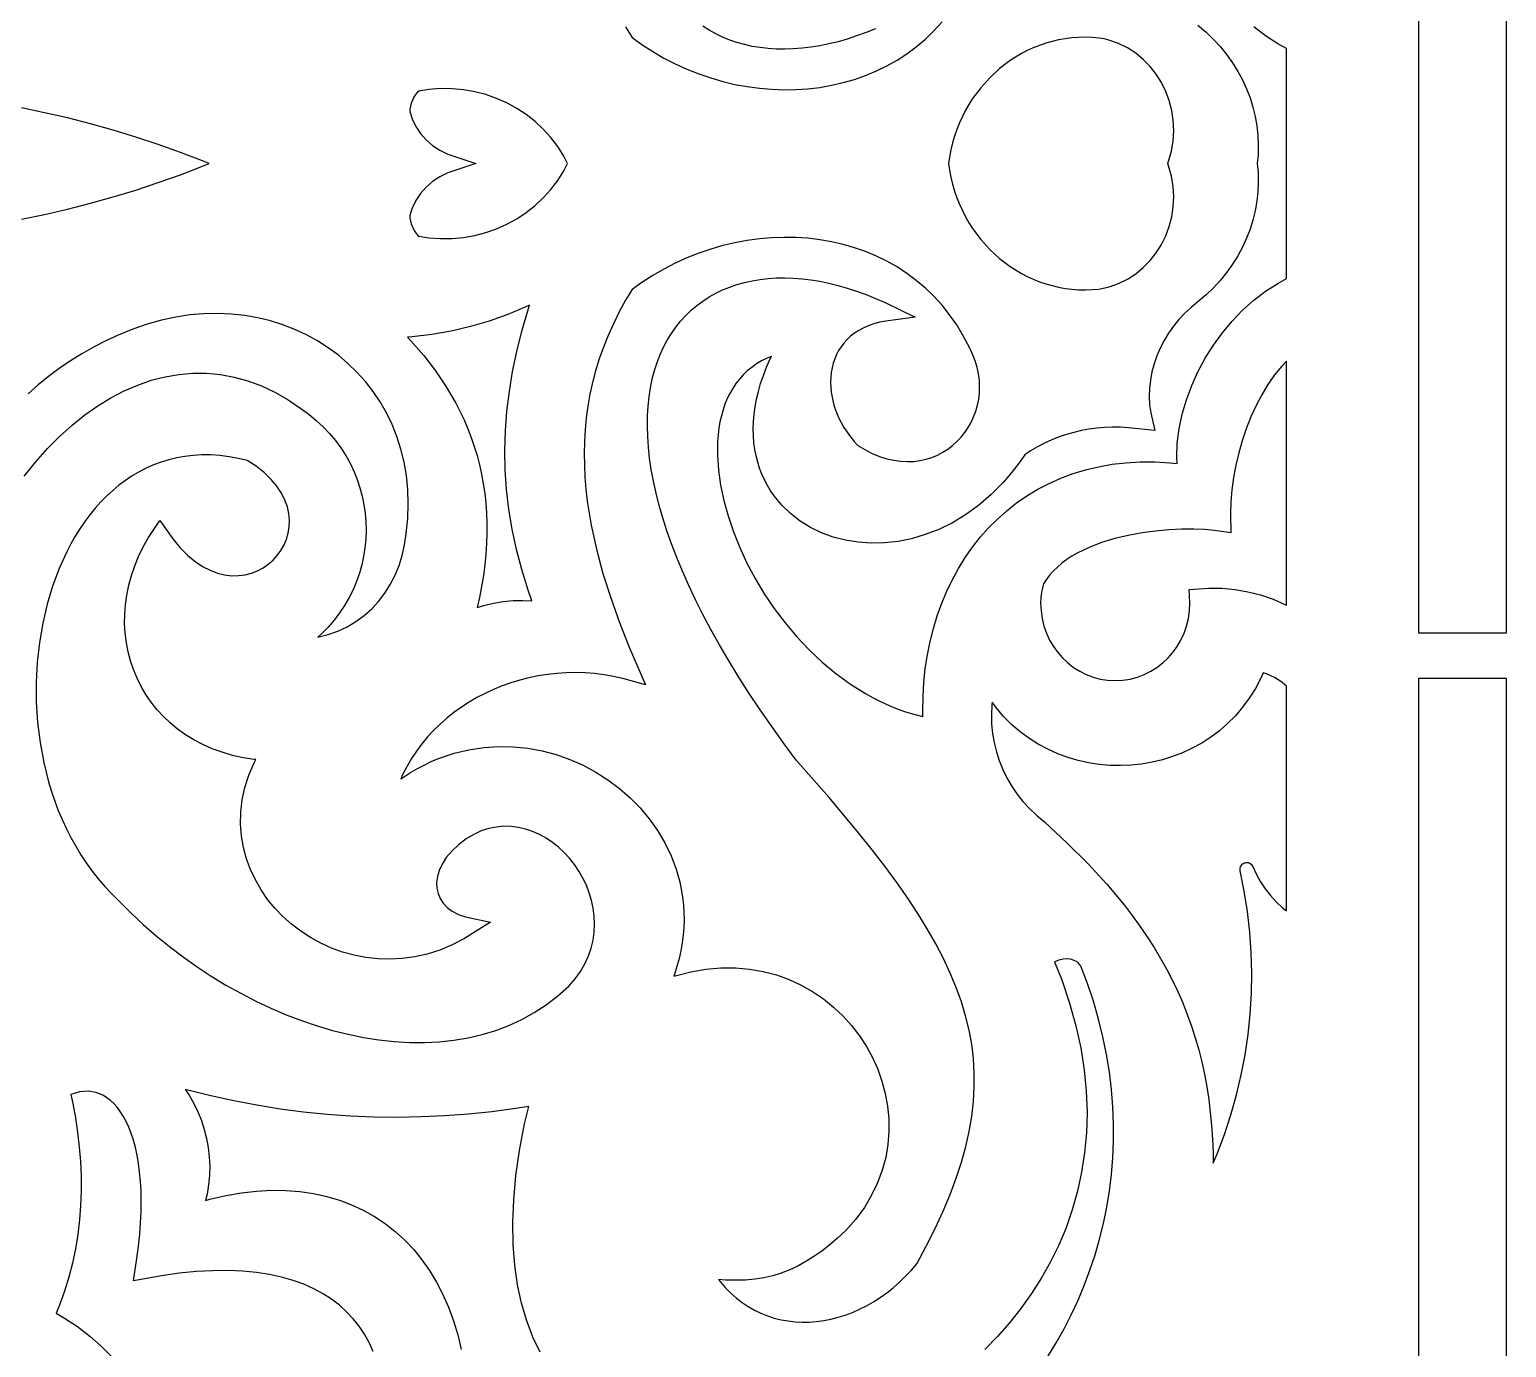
# Model space of a CAD drawing. Extents: x -375 to 375, y -1025 to 1025.
# Drawn here: x -192.2 to -125, y -494.4 to -434.5 of the extents above; entities that cross this region are included whole.
import ezdxf

# ---------------------------------------------------------------- set-up
doc = ezdxf.new("R2010")
doc.units = 0
doc.layers.add('LAYER_10', color=1, linetype='CONTINUOUS')

msp = doc.modelspace()

# ---------------------------------------------------------------- linework, layer by layer
at = {"layer": 'LAYER_10'}
for points in [[(-129.002, -461.953), (-125.002, -461.953), (-125.002, -232.529), (-129.002, -232.529)], [(-140.492, -437.345), (-140.691, -436.941), (-140.93, -436.563), (-141.205, -436.213), (-141.517, -435.895), (-141.861, -435.613), (-142.237, -435.371), (-142.642, -435.173), (-143.08, -435.02), (-143.302, -434.964), (-143.53, -434.921), (-143.838, -434.895), (-144.151, -434.886), (-144.461, -434.892), (-144.768, -434.915), (-145.071, -434.954), (-145.371, -435.007), (-145.665, -435.076), (-145.955, -435.159), (-146.24, -435.257), (-146.519, -435.369), (-146.792, -435.494), (-147.056, -435.631), (-147.571, -435.948), (-148.052, -436.313), (-148.498, -436.724), (-148.907, -437.179), (-149.277, -437.677), (-149.443, -437.936), (-149.599, -438.207), (-149.742, -438.487), (-149.874, -438.775), (-149.993, -439.072), (-150.098, -439.376), (-150.19, -439.688), (-150.268, -440.007), (-150.331, -440.332), (-150.374, -440.626), (-150.331, -440.92), (-150.268, -441.246), (-150.19, -441.565), (-150.098, -441.876), (-149.993, -442.181), (-149.874, -442.477), (-149.742, -442.766), (-149.599, -443.046), (-149.443, -443.317), (-149.277, -443.576), (-148.907, -444.074), (-148.498, -444.528), (-148.052, -444.939), (-147.571, -445.304), (-147.056, -445.621), (-146.792, -445.758), (-146.519, -445.884), (-146.24, -445.995), (-145.955, -446.093), (-145.665, -446.176), (-145.371, -446.245), (-145.071, -446.299), (-144.768, -446.337), (-144.461, -446.36), (-144.151, -446.367), (-143.838, -446.357), (-143.534, -446.332), (-143.075, -446.231), (-142.642, -446.08), (-142.237, -445.881), (-141.861, -445.639), (-141.517, -445.357), (-141.205, -445.04), (-140.93, -444.69), (-140.691, -444.311), (-140.492, -443.908), (-140.334, -443.484), (-140.22, -443.044), (-140.151, -442.59), (-140.129, -442.129), (-140.157, -441.662), (-140.235, -441.194), (-140.395, -440.626), (-140.235, -440.058), (-140.157, -439.59), (-140.129, -439.124), (-140.151, -438.662), (-140.22, -438.209), (-140.334, -437.768)], [(-173.147, -441.054), (-173.505, -441.229), (-173.832, -441.445), (-174.125, -441.7), (-174.38, -441.989), (-174.594, -442.308), (-174.765, -442.658), (-174.83, -442.835), (-174.873, -442.982), (-174.867, -443.09), (-174.844, -443.233), (-174.806, -443.372), (-174.753, -443.507), (-174.687, -443.636), (-174.607, -443.759), (-174.514, -443.875), (-174.465, -443.924), (-174.012, -443.996), (-173.477, -444.035), (-172.947, -444.03), (-172.424, -443.981), (-171.911, -443.891), (-171.409, -443.759), (-170.923, -443.589), (-170.453, -443.38), (-170.004, -443.134), (-169.577, -442.853), (-169.175, -442.538), (-168.801, -442.189), (-168.456, -441.81), (-168.144, -441.4), (-167.867, -440.961), (-167.695, -440.626), (-167.867, -440.291), (-168.144, -439.852), (-168.456, -439.442), (-168.801, -439.063), (-169.175, -438.715), (-169.577, -438.4), (-170.004, -438.118), (-170.453, -437.873), (-170.923, -437.664), (-171.409, -437.493), (-171.911, -437.362), (-172.424, -437.271), (-172.947, -437.223), (-173.477, -437.217), (-174.012, -437.257), (-174.465, -437.329), (-174.514, -437.377), (-174.607, -437.493), (-174.687, -437.616), (-174.753, -437.745), (-174.806, -437.88), (-174.844, -438.019), (-174.867, -438.162), (-174.872, -438.265), (-174.763, -438.599), (-174.594, -438.945), (-174.38, -439.264), (-174.125, -439.552), (-173.832, -439.807), (-173.505, -440.023), (-173.147, -440.198), (-171.871, -440.626)], [(-155.618, -451.474), (-155.551, -451.705), (-155.468, -451.936), (-155.37, -452.166), (-155.258, -452.394), (-155.13, -452.618), (-154.988, -452.838), (-154.831, -453.054), (-154.659, -453.263), (-154.496, -453.441), (-154.181, -453.63), (-153.843, -453.801), (-153.511, -453.937), (-153.185, -454.041), (-152.866, -454.114), (-152.554, -454.158), (-152.251, -454.173), (-151.957, -454.162), (-151.672, -454.126), (-151.397, -454.065), (-151.132, -453.982), (-150.879, -453.877), (-150.637, -453.751), (-150.408, -453.606), (-150.193, -453.442), (-149.992, -453.262), (-149.806, -453.065), (-149.636, -452.853), (-149.483, -452.628), (-149.348, -452.39), (-149.231, -452.141), (-149.134, -451.882), (-149.057, -451.615), (-149.002, -451.339), (-148.968, -451.057), (-148.958, -450.77), (-148.971, -450.478), (-149.008, -450.183), (-149.071, -449.886), (-149.161, -449.587), (-149.278, -449.288), (-149.427, -448.982), (-149.701, -448.454), (-149.999, -447.962), (-150.322, -447.498), (-150.668, -447.065), (-151.037, -446.66), (-151.427, -446.284), (-151.838, -445.937), (-152.267, -445.618), (-152.713, -445.328), (-153.177, -445.066), (-153.655, -444.833), (-154.147, -444.628), (-154.651, -444.451), (-155.167, -444.302), (-155.692, -444.182), (-156.226, -444.09), (-156.767, -444.025), (-157.314, -443.989), (-157.866, -443.981), (-158.42, -444), (-158.976, -444.048), (-159.532, -444.123), (-160.087, -444.226), (-160.64, -444.357), (-161.189, -444.515), (-161.733, -444.701), (-162.27, -444.914), (-162.799, -445.155), (-163.318, -445.422), (-163.827, -445.717), (-164.324, -446.039), (-164.763, -446.355), (-165.055, -446.839), (-165.348, -447.373), (-165.614, -447.906), (-165.854, -448.439), (-166.068, -448.973), (-166.257, -449.507), (-166.421, -450.041), (-166.562, -450.576), (-166.679, -451.111), (-166.774, -451.647), (-166.848, -452.184), (-166.9, -452.722), (-166.931, -453.26), (-166.942, -453.8), (-166.934, -454.341), (-166.907, -454.883), (-166.862, -455.426), (-166.8, -455.97), (-166.72, -456.515), (-166.624, -457.06), (-166.384, -458.16), (-166.086, -459.262), (-165.735, -460.37), (-165.334, -461.483), (-164.89, -462.601), (-164.151, -464.32), (-165.189, -464.029), (-165.613, -463.933), (-166.039, -463.858), (-166.468, -463.805), (-166.898, -463.773), (-167.329, -463.761), (-167.758, -463.77), (-168.186, -463.799), (-168.612, -463.847), (-169.034, -463.915), (-169.452, -464.001), (-169.865, -464.107), (-170.271, -464.23), (-170.671, -464.371), (-171.062, -464.53), (-171.444, -464.707), (-171.816, -464.899), (-172.178, -465.109), (-172.527, -465.334), (-172.864, -465.575), (-173.188, -465.831), (-173.496, -466.102), (-173.79, -466.388), (-174.067, -466.688), (-174.328, -467.001), (-174.57, -467.328), (-174.794, -467.668), (-174.998, -468.021), (-175.181, -468.385), (-175.272, -468.595), (-175.16, -468.516), (-174.841, -468.31), (-174.518, -468.122), (-174.192, -467.951), (-173.862, -467.796), (-173.528, -467.657), (-172.861, -467.431), (-172.187, -467.267), (-171.51, -467.164), (-170.835, -467.12), (-170.165, -467.134), (-169.502, -467.202), (-168.851, -467.322), (-168.214, -467.493), (-167.593, -467.711), (-166.993, -467.976), (-166.416, -468.284), (-165.864, -468.634), (-165.342, -469.024), (-164.852, -469.452), (-164.397, -469.915), (-163.98, -470.412), (-163.605, -470.941), (-163.274, -471.499), (-162.991, -472.085), (-162.759, -472.697), (-162.582, -473.331), (-162.463, -473.983), (-162.426, -474.321), (-162.404, -474.66), (-162.399, -475.003), (-162.41, -475.35), (-162.438, -475.699), (-162.482, -476.052), (-162.545, -476.407), (-162.625, -476.765), (-162.724, -477.124), (-162.841, -477.486), (-162.872, -477.568), (-162.799, -477.543), (-162.094, -477.358), (-161.402, -477.237), (-160.724, -477.179), (-160.063, -477.179), (-159.421, -477.235), (-158.799, -477.345), (-158.2, -477.505), (-157.625, -477.713), (-157.076, -477.967), (-156.556, -478.262), (-156.064, -478.596), (-155.604, -478.966), (-155.177, -479.37), (-154.785, -479.804), (-154.428, -480.267), (-154.11, -480.754), (-153.831, -481.263), (-153.593, -481.791), (-153.399, -482.337), (-153.249, -482.896), (-153.145, -483.466), (-153.09, -484.045), (-153.084, -484.629), (-153.131, -485.215), (-153.231, -485.8), (-153.387, -486.382), (-153.599, -486.956), (-153.869, -487.52), (-154.2, -488.07), (-154.591, -488.604), (-155.045, -489.12), (-155.417, -489.464), (-155.777, -489.773), (-156.136, -490.054), (-156.496, -490.309), (-156.858, -490.536), (-157.224, -490.736), (-157.597, -490.909), (-157.978, -491.055), (-158.369, -491.174), (-158.77, -491.266), (-159.184, -491.331), (-159.611, -491.371), (-160.054, -491.385), (-160.515, -491.375), (-160.826, -491.353), (-160.764, -491.435), (-160.527, -491.71), (-160.279, -491.962), (-160.021, -492.19), (-159.753, -492.396), (-159.477, -492.58), (-159.193, -492.742), (-158.901, -492.882), (-158.602, -493.001), (-158.298, -493.099), (-157.987, -493.176), (-157.672, -493.233), (-157.353, -493.269), (-157.031, -493.284), (-156.706, -493.28), (-156.379, -493.256), (-156.051, -493.211), (-155.722, -493.148), (-155.395, -493.064), (-155.068, -492.962), (-154.744, -492.84), (-154.422, -492.699), (-154.105, -492.54), (-153.792, -492.362), (-153.484, -492.166), (-153.183, -491.952), (-152.889, -491.719), (-152.603, -491.469), (-152.326, -491.202), (-152.058, -490.917), (-151.817, -490.635), (-151.385, -489.833), (-150.981, -489.029), (-150.619, -488.247), (-150.299, -487.486), (-150.021, -486.743), (-149.783, -486.018), (-149.587, -485.31), (-149.43, -484.615), (-149.314, -483.933), (-149.237, -483.263), (-149.2, -482.601), (-149.202, -481.947), (-149.242, -481.298), (-149.321, -480.653), (-149.439, -480.01), (-149.595, -479.367), (-149.79, -478.721), (-150.023, -478.072), (-150.294, -477.418), (-150.605, -476.757), (-150.953, -476.088), (-151.34, -475.408), (-151.765, -474.718), (-152.229, -474.015), (-152.73, -473.297), (-153.27, -472.564), (-153.847, -471.814), (-154.461, -471.046), (-155.802, -469.445), (-157.301, -467.742), (-157.891, -466.946), (-158.446, -466.171), (-158.971, -465.409), (-159.468, -464.661), (-159.937, -463.926), (-160.379, -463.204), (-160.793, -462.496), (-161.18, -461.801), (-161.541, -461.119), (-161.876, -460.451), (-162.185, -459.797), (-162.469, -459.157), (-162.729, -458.53), (-162.964, -457.917), (-163.176, -457.317), (-163.363, -456.732), (-163.528, -456.161), (-163.67, -455.603), (-163.79, -455.06), (-163.888, -454.531), (-163.964, -454.016), (-164.02, -453.515), (-164.054, -453.029), (-164.068, -452.557), (-164.062, -452.099), (-164.037, -451.656), (-163.992, -451.228), (-163.928, -450.814), (-163.845, -450.416), (-163.744, -450.032), (-163.625, -449.664), (-163.488, -449.312), (-163.335, -448.975), (-163.164, -448.654), (-162.977, -448.349), (-162.775, -448.061), (-162.557, -447.789), (-162.324, -447.534), (-162.076, -447.297), (-161.815, -447.077), (-161.541, -446.874), (-161.255, -446.689), (-160.956, -446.521), (-160.646, -446.372), (-160.325, -446.24), (-159.994, -446.127), (-159.653, -446.031), (-159.303, -445.953), (-158.945, -445.893), (-158.578, -445.851), (-158.203, -445.827), (-157.821, -445.822), (-157.432, -445.834), (-157.036, -445.864), (-156.635, -445.912), (-156.228, -445.978), (-155.815, -446.062), (-155.398, -446.164), (-154.977, -446.285), (-154.552, -446.424), (-154.123, -446.581), (-153.691, -446.756), (-153.257, -446.949), (-151.894, -447.611), (-153.227, -447.785), (-153.51, -447.841), (-153.774, -447.913), (-154.02, -448), (-154.248, -448.101), (-154.458, -448.215), (-154.651, -448.341), (-154.826, -448.479), (-154.986, -448.626), (-155.129, -448.784), (-155.257, -448.951), (-155.37, -449.127), (-155.467, -449.312), (-155.55, -449.504), (-155.617, -449.703), (-155.67, -449.909), (-155.708, -450.121), (-155.73, -450.338), (-155.738, -450.559), (-155.731, -450.784), (-155.708, -451.012), (-155.671, -451.242)], [(-169.429, -447.066), (-169.592, -447.145), (-170.416, -447.49), (-171.258, -447.788), (-172.115, -448.04), (-172.986, -448.243), (-173.868, -448.399), (-174.759, -448.505), (-174.983, -448.519), (-174.827, -448.679), (-174.24, -449.351), (-173.702, -450.048), (-173.216, -450.769), (-172.782, -451.514), (-172.404, -452.282), (-172.234, -452.679), (-172.079, -453.08), (-171.939, -453.487), (-171.814, -453.901), (-171.703, -454.32), (-171.608, -454.746), (-171.528, -455.179), (-171.463, -455.617), (-171.414, -456.062), (-171.381, -456.513), (-171.364, -456.97), (-171.363, -457.433), (-171.379, -457.903), (-171.411, -458.379), (-171.46, -458.861), (-171.525, -459.349), (-171.608, -459.844), (-171.708, -460.345), (-171.813, -460.799), (-171.506, -460.707), (-171.067, -460.606), (-170.624, -460.535), (-170.177, -460.493), (-169.728, -460.481), (-169.319, -460.498), (-169.49, -460.018), (-169.781, -459.084), (-170.024, -458.162), (-170.22, -457.25), (-170.37, -456.346), (-170.474, -455.448), (-170.534, -454.554), (-170.55, -453.662), (-170.523, -452.771), (-170.454, -451.878), (-170.344, -450.982), (-170.194, -450.08), (-170.005, -449.171), (-169.777, -448.252), (-169.511, -447.322)], [(-135.002, -449.601), (-135.223, -449.832), (-135.547, -450.233), (-135.85, -450.668), (-136.13, -451.135), (-136.388, -451.628), (-136.622, -452.144), (-136.831, -452.677), (-137.015, -453.224), (-137.173, -453.779), (-137.304, -454.339), (-137.408, -454.898), (-137.485, -455.452), (-137.533, -455.996), (-137.552, -456.527), (-137.535, -457.41), (-138.272, -457.304), (-138.717, -457.266), (-139.218, -457.246), (-139.766, -457.249), (-140.348, -457.276), (-140.955, -457.329), (-141.575, -457.411), (-142.199, -457.525), (-142.815, -457.672), (-143.414, -457.854), (-143.984, -458.073), (-144.52, -458.333), (-144.765, -458.474), (-144.999, -458.628), (-145.219, -458.791), (-145.423, -458.964), (-145.611, -459.148), (-145.781, -459.341), (-145.932, -459.545), (-146.05, -459.736), (-146.1, -459.907), (-146.146, -460.124), (-146.175, -460.355), (-146.186, -460.597), (-146.168, -460.96), (-146.116, -461.311), (-146.033, -461.649), (-145.918, -461.973), (-145.775, -462.282), (-145.605, -462.573), (-145.409, -462.844), (-145.19, -463.095), (-144.949, -463.323), (-144.687, -463.526), (-144.407, -463.702), (-144.111, -463.85), (-143.8, -463.969), (-143.475, -464.055), (-143.138, -464.109), (-142.791, -464.127), (-142.444, -464.109), (-142.107, -464.055), (-141.783, -463.969), (-141.471, -463.85), (-141.175, -463.702), (-140.895, -463.526), (-140.634, -463.323), (-140.392, -463.095), (-140.173, -462.844), (-139.977, -462.573), (-139.807, -462.282), (-139.664, -461.973), (-139.55, -461.649), (-139.466, -461.311), (-139.414, -460.96), (-139.397, -460.599), (-139.428, -459.993), (-138.542, -459.927), (-137.941, -459.932), (-137.345, -459.986), (-136.757, -460.088), (-136.18, -460.235), (-135.618, -460.429), (-135.074, -460.667), (-135.002, -460.705)], [(-174.077, -476.555), (-174.645, -476.684), (-175.211, -476.762), (-175.772, -476.792), (-176.327, -476.776), (-176.874, -476.715), (-177.408, -476.611), (-177.93, -476.467), (-178.435, -476.284), (-178.922, -476.064), (-179.389, -475.809), (-179.833, -475.52), (-180.252, -475.2), (-180.644, -474.851), (-181.007, -474.473), (-181.338, -474.069), (-181.635, -473.64), (-181.895, -473.189), (-182.116, -472.716), (-182.297, -472.225), (-182.433, -471.716), (-182.522, -471.192), (-182.563, -470.655), (-182.552, -470.108), (-182.488, -469.553), (-182.368, -468.991), (-182.191, -468.427), (-181.954, -467.861), (-181.879, -467.718), (-181.943, -467.712), (-182.451, -467.632), (-182.939, -467.524), (-183.407, -467.387), (-183.855, -467.225), (-184.281, -467.037), (-184.686, -466.824), (-185.068, -466.589), (-185.428, -466.331), (-185.765, -466.053), (-186.078, -465.755), (-186.367, -465.439), (-186.632, -465.106), (-186.871, -464.757), (-187.085, -464.394), (-187.273, -464.017), (-187.435, -463.628), (-187.571, -463.229), (-187.679, -462.82), (-187.76, -462.403), (-187.813, -461.978), (-187.838, -461.549), (-187.835, -461.114), (-187.803, -460.676), (-187.742, -460.237), (-187.652, -459.796), (-187.532, -459.357), (-187.382, -458.918), (-187.201, -458.483), (-186.991, -458.052), (-186.749, -457.627), (-186.24, -456.844), (-185.651, -457.686), (-185.315, -458.09), (-184.975, -458.432), (-184.633, -458.714), (-184.291, -458.94), (-183.952, -459.115), (-183.618, -459.24), (-183.29, -459.32), (-182.97, -459.358), (-182.66, -459.356), (-182.36, -459.317), (-182.073, -459.243), (-181.8, -459.137), (-181.544, -459.001), (-181.307, -458.838), (-181.09, -458.649), (-180.897, -458.438), (-180.73, -458.207), (-180.59, -457.959), (-180.479, -457.696), (-180.4, -457.42), (-180.355, -457.133), (-180.345, -456.839), (-180.372, -456.537), (-180.44, -456.23), (-180.55, -455.92), (-180.707, -455.607), (-180.913, -455.295), (-181.171, -454.984), (-181.485, -454.679), (-181.859, -454.381), (-182.261, -454.117), (-182.658, -454.025), (-183.089, -453.949), (-183.511, -453.899), (-183.922, -453.873), (-184.324, -453.871), (-184.716, -453.893), (-185.098, -453.937), (-185.47, -454.002), (-185.832, -454.09), (-186.185, -454.198), (-186.528, -454.325), (-186.861, -454.473), (-187.185, -454.639), (-187.499, -454.824), (-187.803, -455.027), (-188.097, -455.247), (-188.382, -455.484), (-188.656, -455.737), (-188.92, -456.006), (-189.174, -456.291), (-189.417, -456.589), (-189.65, -456.902), (-189.872, -457.228), (-190.084, -457.567), (-190.284, -457.918), (-190.471, -458.278), (-190.816, -459.037), (-191.113, -459.832), (-191.362, -460.66), (-191.562, -461.516), (-191.713, -462.394), (-191.813, -463.29), (-191.86, -464.198), (-191.856, -465.112), (-191.798, -466.028), (-191.685, -466.94), (-191.518, -467.843), (-191.294, -468.734), (-191.162, -469.169), (-191.015, -469.601), (-190.854, -470.027), (-190.678, -470.446), (-190.488, -470.857), (-190.283, -471.261), (-190.064, -471.656), (-189.83, -472.041), (-189.581, -472.417), (-189.317, -472.782), (-189.039, -473.136), (-188.745, -473.478), (-188.435, -473.808), (-188.104, -474.132), (-187.556, -474.686), (-186.991, -475.216), (-186.407, -475.727), (-185.803, -476.218), (-185.183, -476.688), (-184.547, -477.136), (-183.897, -477.562), (-183.235, -477.963), (-182.562, -478.34), (-181.879, -478.691), (-181.189, -479.015), (-180.493, -479.311), (-179.791, -479.579), (-179.087, -479.817), (-178.382, -480.024), (-177.676, -480.2), (-176.972, -480.343), (-176.272, -480.453), (-175.576, -480.528), (-174.886, -480.569), (-174.204, -480.574), (-173.532, -480.541), (-172.871, -480.471), (-172.221, -480.363), (-171.586, -480.215), (-170.966, -480.027), (-170.362, -479.798), (-169.776, -479.528), (-169.21, -479.214), (-168.663, -478.857), (-168.138, -478.454), (-167.641, -478.011), (-167.354, -477.683), (-167.109, -477.343), (-166.906, -476.996), (-166.744, -476.642), (-166.621, -476.283), (-166.535, -475.921), (-166.484, -475.557), (-166.467, -475.193), (-166.483, -474.83), (-166.53, -474.47), (-166.607, -474.115), (-166.712, -473.766), (-166.843, -473.427), (-167.001, -473.099), (-167.182, -472.784), (-167.385, -472.484), (-167.609, -472.201), (-167.852, -471.938), (-168.111, -471.696), (-168.387, -471.478), (-168.675, -471.284), (-168.976, -471.118), (-169.286, -470.98), (-169.605, -470.873), (-169.931, -470.798), (-170.262, -470.757), (-170.598, -470.75), (-170.937, -470.781), (-171.278, -470.85), (-171.621, -470.961), (-171.965, -471.115), (-172.305, -471.312), (-172.663, -471.588), (-172.966, -471.876), (-173.21, -472.169), (-173.398, -472.463), (-173.532, -472.754), (-173.615, -473.036), (-173.65, -473.308), (-173.639, -473.566), (-173.585, -473.809), (-173.489, -474.037), (-173.351, -474.248), (-173.169, -474.44), (-172.94, -474.61), (-172.664, -474.755), (-172.34, -474.868), (-171.197, -475.101), (-172.389, -475.852), (-172.947, -476.141), (-173.51, -476.375)], [(-136.542, -472.575), (-136.375, -472.938), (-136.187, -473.276), (-135.973, -473.597), (-135.733, -473.9), (-135.469, -474.185), (-135.183, -474.449), (-135.002, -474.591), (-135.002, -464.38), (-135.212, -464.205), (-135.55, -463.991), (-135.918, -463.82), (-136.073, -463.771), (-136.174, -464.009), (-136.42, -464.482), (-136.695, -464.926), (-136.998, -465.341), (-137.327, -465.726), (-137.68, -466.082), (-138.055, -466.407), (-138.449, -466.703), (-138.861, -466.968), (-139.288, -467.203), (-139.73, -467.408), (-140.183, -467.582), (-140.646, -467.725), (-141.117, -467.838), (-141.594, -467.92), (-142.075, -467.971), (-142.559, -467.991), (-143.044, -467.98), (-143.527, -467.937), (-144.007, -467.864), (-144.482, -467.758), (-144.95, -467.621), (-145.409, -467.451), (-145.857, -467.25), (-146.293, -467.016), (-146.714, -466.749), (-147.118, -466.45), (-147.504, -466.118), (-147.868, -465.753), (-148.21, -465.355), (-148.387, -465.114), (-148.403, -465.24), (-148.424, -465.671), (-148.414, -466.1), (-148.372, -466.525), (-148.301, -466.945), (-148.199, -467.359), (-148.068, -467.764), (-147.908, -468.16), (-147.72, -468.545), (-147.504, -468.917), (-147.261, -469.275), (-146.99, -469.618), (-146.694, -469.943), (-146.372, -470.25), (-146.009, -470.549), (-144.987, -471.493), (-144.045, -472.433), (-143.18, -473.375), (-142.774, -473.85), (-142.387, -474.326), (-142.019, -474.804), (-141.669, -475.286), (-141.337, -475.771), (-141.024, -476.26), (-140.728, -476.753), (-140.451, -477.251), (-140.191, -477.754), (-139.949, -478.263), (-139.724, -478.779), (-139.517, -479.3), (-139.327, -479.829), (-139.154, -480.364), (-138.998, -480.908), (-138.859, -481.459), (-138.737, -482.02), (-138.631, -482.588), (-138.542, -483.167), (-138.469, -483.755), (-138.412, -484.353), (-138.371, -484.962), (-138.345, -485.581), (-138.338, -486.065), (-138.153, -485.631), (-137.823, -484.75), (-137.531, -483.859), (-137.278, -482.958), (-137.064, -482.049), (-136.889, -481.133), (-136.754, -480.212), (-136.658, -479.286), (-136.602, -478.356), (-136.586, -477.424), (-136.61, -476.491), (-136.674, -475.559), (-136.778, -474.627), (-136.923, -473.699), (-137.11, -472.767), (-137.117, -472.702), (-137.112, -472.643), (-137.097, -472.588), (-137.073, -472.539), (-137.04, -472.497), (-137.001, -472.462), (-136.957, -472.433), (-136.909, -472.412), (-136.859, -472.4), (-136.807, -472.396), (-136.755, -472.4), (-136.704, -472.415), (-136.656, -472.439), (-136.612, -472.473), (-136.574, -472.518)], [(-129.002, -693.463), (-125.002, -693.463), (-125.002, -464.039), (-129.002, -464.039)]]:
    msp.add_lwpolyline(points, close=True, dxfattribs=at)
for points in [[(-165.055, -434.413), (-164.763, -434.897), (-164.324, -435.214), (-163.827, -435.535), (-163.318, -435.83), (-162.799, -436.098), (-162.27, -436.338), (-161.733, -436.551), (-161.189, -436.737), (-160.64, -436.895), (-160.087, -437.026), (-159.532, -437.129), (-158.976, -437.204), (-158.42, -437.252), (-157.866, -437.272), (-157.314, -437.263), (-156.767, -437.227), (-156.226, -437.163), (-155.692, -437.07), (-155.167, -436.95), (-154.651, -436.801), (-154.147, -436.624), (-153.655, -436.419), (-153.177, -436.186), (-152.713, -435.924), (-152.267, -435.634), (-151.838, -435.316), (-151.427, -434.968), (-151.037, -434.592), (-150.668, -434.188)], [(-153.689, -434.496), (-154.123, -434.672), (-154.552, -434.829), (-154.977, -434.967), (-155.398, -435.088), (-155.815, -435.19), (-156.228, -435.274), (-156.635, -435.341), (-157.036, -435.389), (-157.432, -435.419), (-157.821, -435.431), (-158.203, -435.425), (-158.578, -435.401), (-158.945, -435.359), (-159.303, -435.299), (-159.653, -435.221), (-159.994, -435.126), (-160.325, -435.012), (-160.646, -434.88), (-160.956, -434.731), (-161.255, -434.564), (-161.541, -434.379)], [(-139.029, -434.342), (-138.665, -434.654), (-138.324, -434.983), (-138.008, -435.327), (-137.717, -435.685), (-137.453, -436.055), (-137.215, -436.437), (-137.004, -436.829), (-136.819, -437.231), (-136.662, -437.641), (-136.532, -438.059), (-136.429, -438.483), (-136.354, -438.913), (-136.307, -439.347), (-136.289, -439.784), (-136.298, -440.223), (-136.333, -440.626), (-136.298, -441.029), (-136.289, -441.469), (-136.307, -441.906), (-136.354, -442.34), (-136.429, -442.769), (-136.532, -443.194), (-136.662, -443.611), (-136.819, -444.022), (-137.004, -444.424), (-137.215, -444.816), (-137.453, -445.197), (-137.717, -445.568), (-138.008, -445.925), (-138.324, -446.269), (-138.665, -446.599), (-139.029, -446.91), (-139.346, -447.163), (-139.632, -447.428), (-139.898, -447.713), (-140.144, -448.016), (-140.369, -448.334), (-140.57, -448.667), (-140.748, -449.012), (-140.9, -449.367), (-141.027, -449.729), (-141.125, -450.098), (-141.196, -450.47), (-141.237, -450.845), (-141.249, -451.219), (-141.229, -451.591), (-141.177, -451.959), (-140.99, -452.761), (-142.182, -452.633), (-142.55, -452.615), (-142.916, -452.613), (-143.277, -452.626), (-143.634, -452.656), (-143.986, -452.702), (-144.333, -452.764), (-144.675, -452.843), (-145.013, -452.939), (-145.347, -453.053), (-145.677, -453.184), (-146.002, -453.333), (-146.323, -453.501), (-146.639, -453.687), (-146.909, -453.865), (-147.115, -454.163), (-147.366, -454.499), (-147.624, -454.818), (-147.891, -455.122), (-148.437, -455.675), (-149.008, -456.164), (-149.596, -456.59), (-150.198, -456.952), (-150.811, -457.254), (-151.429, -457.494), (-152.05, -457.676), (-152.67, -457.801), (-153.284, -457.869), (-153.89, -457.882), (-154.483, -457.841), (-155.06, -457.747), (-155.616, -457.603), (-156.148, -457.408), (-156.652, -457.165), (-157.125, -456.873), (-157.561, -456.535), (-157.957, -456.152), (-158.306, -455.729), (-158.466, -455.496), (-158.611, -455.257), (-158.742, -455.007), (-158.86, -454.748), (-158.963, -454.479), (-159.052, -454.201), (-159.125, -453.914), (-159.182, -453.619), (-159.223, -453.315), (-159.247, -453.004), (-159.255, -452.684), (-159.244, -452.358), (-159.216, -452.024), (-159.169, -451.684), (-159.104, -451.336), (-159.02, -450.983), (-158.916, -450.623), (-158.793, -450.257), (-158.649, -449.885), (-158.485, -449.508), (-158.43, -449.395), (-158.621, -449.473), (-158.871, -449.598), (-159.105, -449.737), (-159.323, -449.889), (-159.525, -450.055), (-159.713, -450.233), (-159.885, -450.425), (-160.044, -450.628), (-160.188, -450.844), (-160.318, -451.071), (-160.435, -451.309), (-160.538, -451.559), (-160.628, -451.819), (-160.704, -452.09), (-160.766, -452.37), (-160.815, -452.656), (-160.874, -453.265), (-160.88, -453.899), (-160.835, -454.559), (-160.738, -455.24), (-160.592, -455.937), (-160.398, -456.644), (-160.157, -457.358), (-159.87, -458.073), (-159.539, -458.785), (-159.166, -459.488), (-158.751, -460.18), (-158.297, -460.854), (-157.806, -461.506), (-157.278, -462.132), (-156.716, -462.727), (-156.121, -463.287), (-155.494, -463.807), (-154.838, -464.283), (-154.151, -464.712), (-153.801, -464.905), (-153.443, -465.085), (-153.078, -465.252), (-152.708, -465.403), (-152.331, -465.54), (-151.949, -465.66), (-151.561, -465.764), (-151.537, -465.769), (-151.545, -465.509), (-151.534, -464.857), (-151.495, -464.214), (-151.428, -463.582), (-151.333, -462.962), (-151.21, -462.354), (-151.06, -461.759), (-150.884, -461.18), (-150.681, -460.615), (-150.452, -460.067), (-150.197, -459.537), (-149.917, -459.026), (-149.611, -458.534), (-149.281, -458.062), (-148.927, -457.613), (-148.549, -457.186), (-148.147, -456.783), (-147.722, -456.405), (-147.275, -456.053), (-146.805, -455.728), (-146.313, -455.431), (-145.801, -455.163), (-145.267, -454.926), (-144.713, -454.719), (-144.14, -454.545), (-143.547, -454.404), (-142.936, -454.297), (-142.306, -454.224), (-141.659, -454.188), (-140.994, -454.189), (-140.312, -454.227), (-139.983, -454.263), (-139.993, -453.992), (-139.969, -453.339), (-139.885, -452.678), (-139.747, -452.019), (-139.556, -451.365), (-139.315, -450.72), (-139.029, -450.089), (-138.699, -449.477), (-138.328, -448.887), (-137.92, -448.324), (-137.476, -447.793), (-137, -447.297), (-136.495, -446.842), (-135.962, -446.432), (-135.404, -446.071), (-135, -445.858), (-135.002, -440.626), (-135, -435.394), (-135.404, -435.181), (-135.962, -434.821), (-136.495, -434.41)], [(-192.528, -443.152), (-191.476, -442.937), (-190.43, -442.696), (-189.39, -442.432), (-188.357, -442.143), (-187.331, -441.831), (-186.312, -441.494), (-185.301, -441.134), (-184.298, -440.749), (-183.999, -440.626), (-184.298, -440.503), (-185.301, -440.119), (-186.312, -439.758), (-187.331, -439.421), (-188.357, -439.109), (-189.39, -438.82), (-190.43, -438.556), (-191.476, -438.316), (-192.528, -438.1)], [(-192.404, -454.829), (-191.882, -454.183), (-191.345, -453.582), (-190.794, -453.026), (-190.229, -452.516), (-189.653, -452.054), (-189.065, -451.639), (-188.467, -451.274), (-187.86, -450.958), (-187.246, -450.692), (-186.626, -450.479), (-186, -450.318), (-185.372, -450.21), (-184.741, -450.156), (-184.109, -450.158), (-183.479, -450.216), (-182.852, -450.33), (-182.229, -450.502), (-181.613, -450.732), (-181.004, -451.019), (-180.404, -451.365), (-179.821, -451.765), (-179.465, -452.021), (-179.127, -452.298), (-178.812, -452.59), (-178.52, -452.897), (-178.252, -453.218), (-178.007, -453.551), (-177.786, -453.895), (-177.589, -454.249), (-177.414, -454.612), (-177.264, -454.983), (-177.137, -455.36), (-177.034, -455.743), (-176.954, -456.131), (-176.898, -456.521), (-176.865, -456.914), (-176.856, -457.307), (-176.871, -457.7), (-176.909, -458.093), (-176.971, -458.482), (-177.056, -458.868), (-177.165, -459.25), (-177.297, -459.626), (-177.453, -459.994), (-177.633, -460.355), (-177.835, -460.706), (-178.062, -461.048), (-178.311, -461.377), (-178.584, -461.694), (-178.88, -461.997), (-179.049, -462.149), (-178.587, -462.037), (-178.14, -461.879), (-177.717, -461.681), (-177.319, -461.444), (-176.948, -461.171), (-176.605, -460.865), (-176.292, -460.526), (-176.009, -460.158), (-175.758, -459.762), (-175.541, -459.341), (-175.359, -458.898), (-175.214, -458.434), (-175.107, -457.951), (-175.038, -457.445), (-174.967, -456.755), (-174.942, -456.088), (-174.963, -455.439), (-175.026, -454.808), (-175.13, -454.196), (-175.275, -453.605), (-175.458, -453.034), (-175.677, -452.486), (-175.932, -451.96), (-176.22, -451.458), (-176.541, -450.981), (-176.893, -450.53), (-177.274, -450.104), (-177.683, -449.707), (-178.119, -449.338), (-178.579, -448.998), (-179.063, -448.689), (-179.569, -448.412), (-180.096, -448.167), (-180.642, -447.956), (-181.205, -447.78), (-181.784, -447.639), (-182.378, -447.536), (-182.985, -447.47), (-183.603, -447.442), (-184.231, -447.455), (-184.868, -447.509), (-185.512, -447.605), (-186.162, -447.744), (-186.815, -447.927), (-187.472, -448.156), (-188.134, -448.432), (-188.701, -448.688), (-189.252, -448.967), (-189.788, -449.268), (-190.308, -449.592), (-190.813, -449.938), (-191.3, -450.305), (-191.77, -450.691), (-192.223, -451.097)], [(-145.855, -494.844), (-145.477, -494.228), (-145.121, -493.596), (-144.789, -492.95), (-144.481, -492.29), (-144.198, -491.616), (-143.941, -490.929), (-143.709, -490.23), (-143.504, -489.52), (-143.327, -488.798), (-143.177, -488.067), (-143.056, -487.325), (-142.964, -486.574), (-142.901, -485.815), (-142.87, -485.048), (-142.869, -484.274), (-142.9, -483.493), (-142.963, -482.706), (-143.059, -481.914), (-143.189, -481.116), (-143.353, -480.315), (-143.552, -479.51), (-143.787, -478.701), (-144.058, -477.891), (-144.355, -477.107), (-144.401, -477.04), (-144.462, -476.971), (-144.53, -476.914), (-144.595, -476.872), (-144.768, -476.802), (-144.953, -476.773), (-145.153, -476.783), (-145.359, -476.832), (-145.554, -476.915), (-145.225, -477.732), (-144.868, -478.781), (-144.579, -479.812), (-144.358, -480.825), (-144.201, -481.819), (-144.108, -482.793), (-144.075, -483.747), (-144.101, -484.679), (-144.183, -485.589), (-144.319, -486.476), (-144.506, -487.34), (-144.744, -488.179), (-145.029, -488.994), (-145.358, -489.782), (-145.73, -490.544), (-146.143, -491.279), (-146.593, -491.986), (-147.08, -492.664), (-147.599, -493.314), (-148.15, -493.934), (-148.729, -494.525)], [(-176.537, -494.613), (-176.723, -494.214), (-176.937, -493.835), (-177.178, -493.475), (-177.447, -493.136), (-177.745, -492.817), (-178.072, -492.52), (-178.429, -492.245), (-178.818, -491.993), (-179.238, -491.766), (-179.691, -491.563), (-180.178, -491.387), (-180.699, -491.238), (-181.255, -491.118), (-181.846, -491.028), (-182.474, -490.969), (-183.138, -490.942), (-183.838, -490.949), (-184.577, -490.99), (-185.353, -491.067), (-186.168, -491.181), (-187.442, -491.408), (-187.282, -490.395), (-187.208, -489.833), (-187.152, -489.291), (-187.113, -488.769), (-187.091, -488.267), (-187.085, -487.785), (-187.094, -487.325), (-187.118, -486.886), (-187.156, -486.468), (-187.208, -486.071), (-187.273, -485.697), (-187.35, -485.345), (-187.439, -485.015), (-187.539, -484.708), (-187.65, -484.423), (-187.77, -484.163), (-187.898, -483.925), (-188.035, -483.711), (-188.178, -483.52), (-188.327, -483.352), (-188.482, -483.207), (-188.642, -483.085), (-188.805, -482.985), (-188.973, -482.906), (-189.145, -482.848), (-189.322, -482.811), (-189.504, -482.794), (-189.691, -482.798), (-189.885, -482.824), (-190.085, -482.872), (-190.286, -482.942), (-190.198, -483.345), (-190.075, -484.003), (-189.976, -484.664), (-189.9, -485.326), (-189.848, -485.99), (-189.821, -486.653), (-189.819, -487.316), (-189.843, -487.978), (-189.894, -488.638), (-189.973, -489.295), (-190.079, -489.949), (-190.214, -490.599), (-190.379, -491.244), (-190.574, -491.884), (-190.799, -492.517), (-190.949, -492.882), (-190.569, -493.099), (-189.979, -493.491), (-189.423, -493.916), (-188.901, -494.374), (-188.415, -494.861)], [(-168.949, -494.656), (-169.276, -493.963), (-169.556, -493.22), (-169.788, -492.428), (-169.969, -491.587), (-170.097, -490.696), (-170.171, -489.755), (-170.187, -488.763), (-170.146, -487.72), (-170.043, -486.625), (-169.878, -485.477), (-169.648, -484.277), (-169.46, -483.478), (-170.072, -483.578), (-171.139, -483.721), (-172.208, -483.832), (-173.279, -483.912), (-174.351, -483.961), (-175.423, -483.978), (-176.495, -483.965), (-177.566, -483.92), (-178.635, -483.844), (-179.701, -483.737), (-180.764, -483.599), (-181.823, -483.43), (-182.877, -483.23), (-183.925, -483), (-184.968, -482.738), (-185.082, -482.706), (-184.906, -482.971), (-184.693, -483.344), (-184.507, -483.728), (-184.348, -484.122), (-184.216, -484.525), (-184.113, -484.934), (-184.037, -485.35), (-183.99, -485.77), (-183.972, -486.193), (-183.982, -486.618), (-184.022, -487.043), (-184.092, -487.466), (-184.159, -487.751), (-183.957, -487.693), (-183.234, -487.528), (-182.528, -487.406), (-181.837, -487.328), (-181.163, -487.293), (-180.507, -487.301), (-179.869, -487.35), (-179.25, -487.44), (-178.651, -487.571), (-178.074, -487.742), (-177.518, -487.952), (-176.985, -488.2), (-176.476, -488.486), (-175.991, -488.809), (-175.532, -489.168), (-175.1, -489.562), (-174.695, -489.989), (-174.319, -490.45), (-173.971, -490.944), (-173.653, -491.468), (-173.366, -492.022), (-173.109, -492.606), (-172.884, -493.219), (-172.691, -493.858), (-172.531, -494.525)]]:
    msp.add_lwpolyline(points, dxfattribs=at)

doc.saveas('drawing.dxf')
